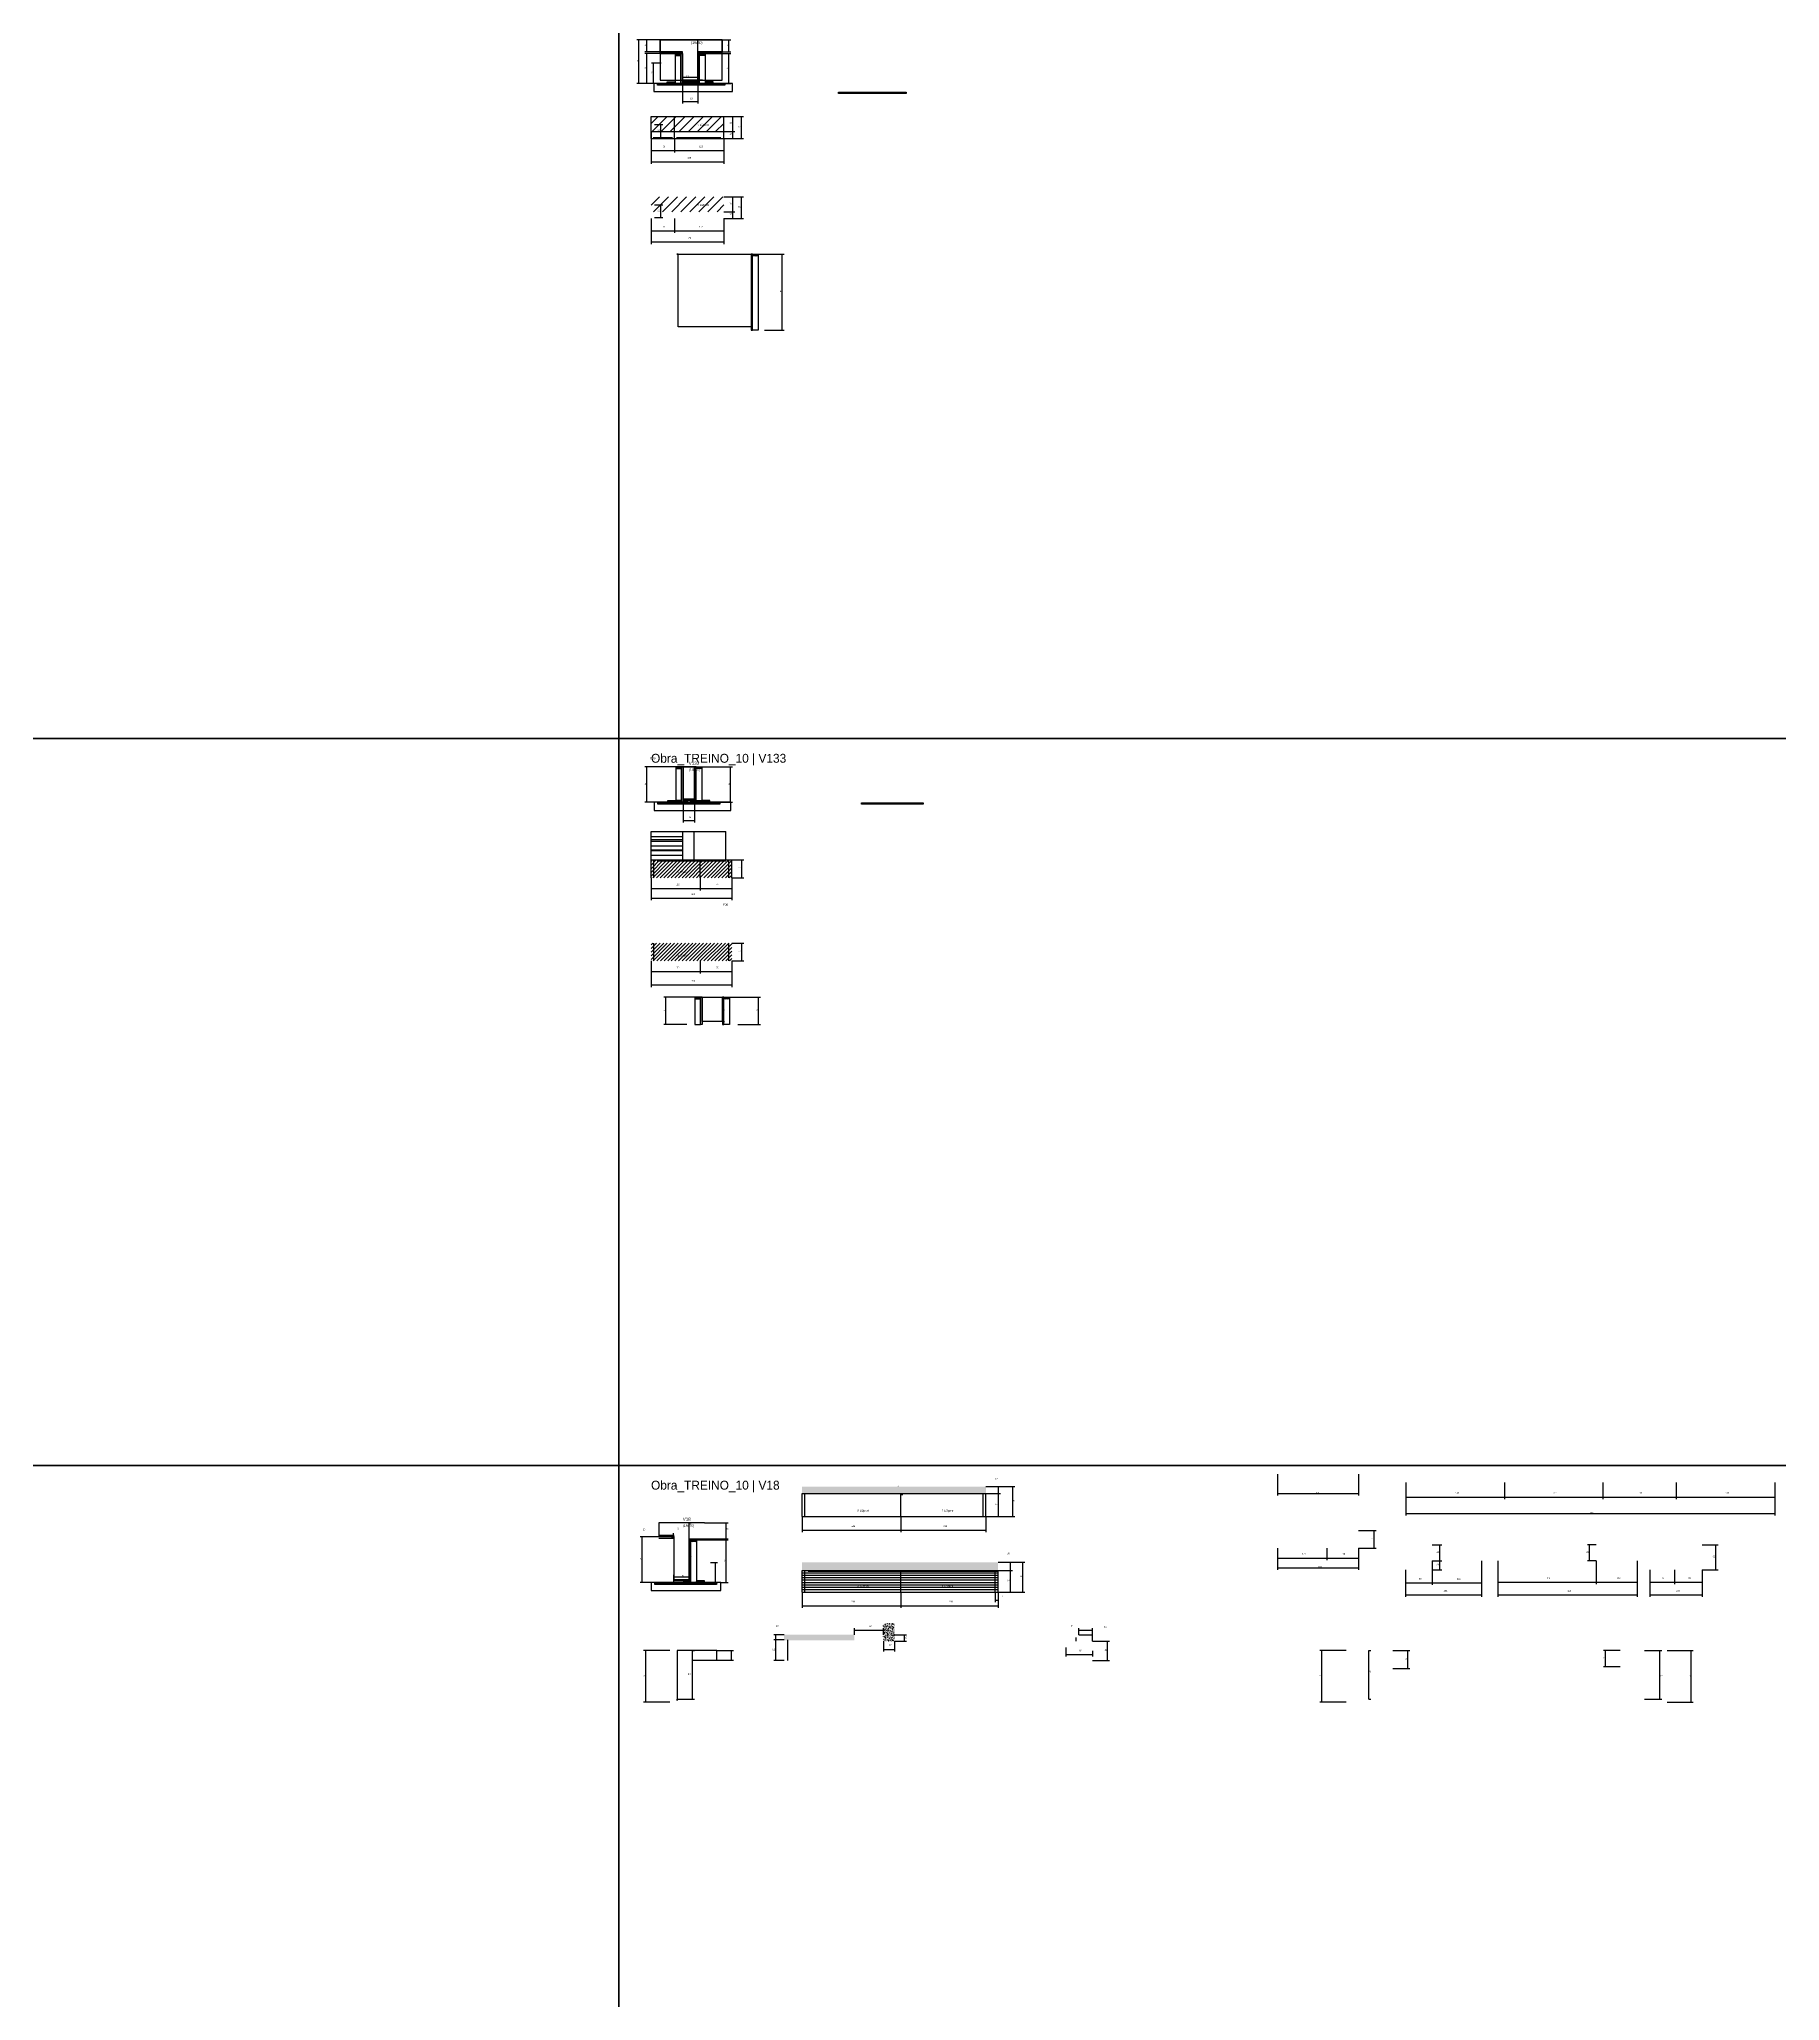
# Model space of a CAD drawing. Header units: metres. Extents: x -41 to 34800, y -36000 to 1848.
# Drawn here: x 13065 to 17375, y -17526 to -12668 of the extents above; entities that cross this region are included whole.
import ezdxf

# ---------------------------------------------------------------- set-up
doc = ezdxf.new("R2010")
doc.units = ezdxf.units.M
for name, color, linetype in [('CELL_BORDER', 8, 'Continuous'), ('CONCRETO', 251, 'Continuous'), ('COTA', 4, 'Continuous'), ('Cota Seção (2x)', 4, 'Continuous'), ('Hachura', 253, 'Continuous'), ('LABEL_ID', 3, 'Continuous'), ('Madeira', 126, 'Continuous'), ('NOMENCLATURA', 7, 'Continuous'), ('Painéis', 200, 'Continuous'), ('REAPROVEITAMENTO', 251, 'Continuous'), ('SARR_2.2x7', 40, 'Continuous'), ('SCO-___-LAJ', 4, 'Continuous'), ('Texto Seção', 7, 'Continuous')]:
    doc.layers.add(name, color=color, linetype=linetype)

msp = doc.modelspace()

# ---------------------------------------------------------------- hatches: boundary and pattern name
at = {"layer": 'COTA'}
h = msp.add_hatch(dxfattribs=at)
h.set_pattern_fill('AR-CONC', scale=0.03)
h.paths.add_polyline_path([(14954.1, -16253), (14954.1, -16270), (14954.1, -16270), (15409.1, -16270), (15409.1, -16270), (15409.1, -16253), (15409.1, -16253), (14954.1, -16253)])
h = msp.add_hatch(dxfattribs=at)
h.set_pattern_fill('AR-CONC', scale=0.03)
h.paths.add_polyline_path([(14954.1, -16439.7), (14954.1, -16461.7), (14954.1, -16461.7), (15439.1, -16461.7), (15439.1, -16461.7), (15439.1, -16439.7), (15439.1, -16439.7), (14954.1, -16439.7)])
h = msp.add_hatch(dxfattribs=at)
h.set_pattern_fill('AR-CONC', scale=0.03)
h.paths.add_polyline_path([(15182.5, -16591.2), (15155.5, -16591.2), (15155.5, -16591.2), (15155.5, -16619.2), (15155.5, -16619.2), (15155.5, -16635.2), (15155.5, -16635.2), (15182.5, -16635.2), (15182.5, -16635.2), (15182.5, -16619.2), (15182.5, -16619.2), (15182.5, -16591.2)])
h = msp.add_hatch(dxfattribs=at)
h.set_pattern_fill('AR-CONC', scale=0.03)
h.paths.add_polyline_path([(15083.5, -16619.2), (14909.5, -16619.2), (14909.5, -16633.2), (15083.5, -16633.2)])
at = {"layer": 'Hachura'}
h = msp.add_hatch(color=8, dxfattribs=at)
h.dxf.hatch_style = 1
h.paths.add_polyline_path([(14658, -12704), (14658, -12700), (14658, -12700), (14602.4, -12700), (14602.4, -12700), (14602.4, -12704), (14602.4, -12704), (14658, -12704)])
h = msp.add_hatch(dxfattribs=at)
h.set_pattern_fill('ANSI31', scale=0.5)
h.paths.add_polyline_path([(14654, -12708.4), (14654, -12704), (14654, -12704), (14640, -12704), (14640, -12704), (14640, -12708.4), (14640, -12708.4), (14654, -12708.4)])
h = msp.add_hatch(color=8, dxfattribs=at)
h.dxf.hatch_style = 1
h.paths.add_polyline_path([(14654, -12704), (14658, -12704), (14658, -12704), (14658, -12778), (14658, -12778), (14654, -12778), (14654, -12778), (14654, -12704)])
h = msp.add_hatch(color=8, dxfattribs=at)
h.dxf.hatch_style = 1
h.paths.add_polyline_path([(14756, -12704), (14756, -12700), (14756, -12700), (14696, -12700), (14696, -12700), (14696, -12704), (14696, -12704), (14756, -12704)])
h = msp.add_hatch(color=8, dxfattribs=at)
h.dxf.hatch_style = 1
h.paths.add_polyline_path([(14700, -12704), (14696, -12704), (14696, -12704), (14696, -12778), (14696, -12778), (14700, -12778), (14700, -12778), (14700, -12704)])
h = msp.add_hatch(dxfattribs=at)
h.set_pattern_fill('ANSI31', scale=0.5)
h.paths.add_polyline_path([(14700, -12708.4), (14700, -12704), (14700, -12704), (14714, -12704), (14714, -12704), (14714, -12708.4), (14714, -12708.4), (14700, -12708.4)])
h = msp.add_hatch(dxfattribs=at)
h.set_pattern_fill('ANSI31', scale=0.5)
h.paths.add_polyline_path([(14620, -12778), (14620, -12773.6), (14620, -12773.6), (14640, -12773.6), (14640, -12773.6), (14640, -12778), (14640, -12778), (14620, -12778)])
h = msp.add_hatch(color=8, dxfattribs=at)
h.dxf.hatch_style = 1
h.paths.add_polyline_path([(14696, -12773.6), (14696, -12770), (14696, -12770), (14658, -12770), (14658, -12770), (14658, -12773.6), (14658, -12773.6), (14696, -12773.6)])
h = msp.add_hatch(dxfattribs=at)
h.set_pattern_fill('ANSI31', scale=0.5)
h.paths.add_polyline_path([(14658, -12778), (14658, -12773.6), (14658, -12773.6), (14672, -12773.6), (14672, -12773.6), (14672, -12778), (14672, -12778), (14658, -12778)])
h = msp.add_hatch(dxfattribs=at)
h.set_pattern_fill('ANSI31', scale=0.5)
h.paths.add_polyline_path([(14696, -12778), (14696, -12773.6), (14696, -12773.6), (14682, -12773.6), (14682, -12773.6), (14682, -12778), (14682, -12778), (14696, -12778)])
h = msp.add_hatch(dxfattribs=at)
h.set_pattern_fill('ANSI31', scale=0.5)
h.paths.add_polyline_path([(14734, -12778), (14734, -12773.6), (14734, -12773.6), (14714, -12773.6), (14714, -12773.6), (14714, -12778), (14714, -12778), (14734, -12778)])
h = msp.add_hatch(color=8, dxfattribs=at)
h.dxf.hatch_style = 1
h.paths.add_polyline_path([(14831.5, -13200.5), (14827.5, -13200.5), (14827.5, -13200.5), (14827.5, -13388.5), (14827.5, -13388.5), (14831.5, -13388.5), (14831.5, -13388.5), (14831.5, -13200.5)])
h = msp.add_hatch(dxfattribs=at)
h.set_pattern_fill('ANSI31', scale=0.5)
h.paths.add_polyline_path([(14831.5, -13204.9), (14831.5, -13200.5), (14831.5, -13200.5), (14845.5, -13200.5), (14845.5, -13200.5), (14845.5, -13204.9), (14845.5, -13204.9), (14831.5, -13204.9)])
h = msp.add_hatch(dxfattribs=at)
h.set_pattern_fill('ANSI31', scale=0.5)
h.paths.add_polyline_path([(14655.4, -14474.4), (14655.4, -14470), (14655.4, -14470), (14641.4, -14470), (14641.4, -14470), (14641.4, -14474.4), (14641.4, -14474.4), (14655.4, -14474.4)])
h = msp.add_hatch(color=8, dxfattribs=at)
h.dxf.hatch_style = 1
h.paths.add_polyline_path([(14655.4, -14470), (14659.4, -14470), (14659.4, -14470), (14659.4, -14558), (14659.4, -14558), (14655.4, -14558), (14655.4, -14558), (14655.4, -14470)])
h = msp.add_hatch(color=8, dxfattribs=at)
h.dxf.hatch_style = 1
h.paths.add_polyline_path([(14691.4, -14470), (14687.4, -14470), (14687.4, -14470), (14687.4, -14558), (14687.4, -14558), (14691.4, -14558), (14691.4, -14558), (14691.4, -14470)])
h = msp.add_hatch(dxfattribs=at)
h.set_pattern_fill('ANSI31', scale=0.5)
h.paths.add_polyline_path([(14691.4, -14474.4), (14691.4, -14470), (14691.4, -14470), (14705.4, -14470), (14705.4, -14470), (14705.4, -14474.4), (14705.4, -14474.4), (14691.4, -14474.4)])
h = msp.add_hatch(dxfattribs=at)
h.set_pattern_fill('ANSI31', scale=0.5)
h.paths.add_polyline_path([(14621.4, -14558), (14621.4, -14553.6), (14621.4, -14553.6), (14641.4, -14553.6), (14641.4, -14553.6), (14641.4, -14558), (14641.4, -14558), (14621.4, -14558)])
h = msp.add_hatch(dxfattribs=at)
h.set_pattern_fill('ANSI31', scale=0.5)
h.paths.add_polyline_path([(14655.4, -14558), (14655.4, -14553.6), (14655.4, -14553.6), (14641.4, -14553.6), (14641.4, -14553.6), (14641.4, -14558), (14641.4, -14558), (14655.4, -14558)])
h = msp.add_hatch(color=8, dxfattribs=at)
h.dxf.hatch_style = 1
h.paths.add_polyline_path([(14659.4, -14553.6), (14659.4, -14550), (14659.4, -14550), (14687.4, -14550), (14687.4, -14550), (14687.4, -14553.6), (14687.4, -14553.6), (14659.4, -14553.6)])
h = msp.add_hatch(dxfattribs=at)
h.set_pattern_fill('ANSI31', scale=0.5)
h.paths.add_polyline_path([(14659.4, -14558), (14659.4, -14553.6), (14659.4, -14553.6), (14669.4, -14553.6), (14669.4, -14553.6), (14669.4, -14558), (14669.4, -14558), (14659.4, -14558)])
h = msp.add_hatch(dxfattribs=at)
h.set_pattern_fill('ANSI31', scale=0.5)
h.paths.add_polyline_path([(14687.4, -14558), (14687.4, -14553.6), (14687.4, -14553.6), (14677.4, -14553.6), (14677.4, -14553.6), (14677.4, -14558), (14677.4, -14558), (14687.4, -14558)])
h = msp.add_hatch(dxfattribs=at)
h.set_pattern_fill('ANSI31', scale=0.5)
h.paths.add_polyline_path([(14691.4, -14558), (14691.4, -14553.6), (14691.4, -14553.6), (14705.4, -14553.6), (14705.4, -14553.6), (14705.4, -14558), (14705.4, -14558), (14691.4, -14558)])
h = msp.add_hatch(dxfattribs=at)
h.set_pattern_fill('ANSI31', scale=0.5)
h.paths.add_polyline_path([(14725.4, -14558), (14725.4, -14553.6), (14725.4, -14553.6), (14705.4, -14553.6), (14705.4, -14553.6), (14705.4, -14558), (14705.4, -14558), (14725.4, -14558)])
h = msp.add_hatch(dxfattribs=at)
h.set_pattern_fill('ANSI31', scale=2)
h.paths.add_polyline_path([(14580, -14700.7), (14580, -14744.7), (14702, -14744.7), (14702, -14700.7)])
h = msp.add_hatch(dxfattribs=at)
h.set_pattern_fill('ANSI31', scale=2)
h.paths.add_polyline_path([(14702, -14700.7), (14702, -14744.7), (14780, -14744.7), (14780, -14700.7)])
h = msp.add_hatch(dxfattribs=at)
h.set_pattern_fill('ANSI31', scale=2)
h.paths.add_polyline_path([(14580, -14906.8), (14580, -14950.8), (14702, -14950.8), (14702, -14906.8)])
h = msp.add_hatch(dxfattribs=at)
h.set_pattern_fill('ANSI31', scale=2)
h.paths.add_polyline_path([(14780, -14950.8), (14780, -14906.8), (14702, -14906.8), (14702, -14950.8)])
h = msp.add_hatch(dxfattribs=at)
h.set_pattern_fill('ANSI31', scale=0.5)
h.paths.add_polyline_path([(14702.6, -15044.8), (14702.6, -15040.4), (14702.6, -15040.4), (14688.6, -15040.4), (14688.6, -15040.4), (14688.6, -15044.8), (14688.6, -15044.8), (14702.6, -15044.8)])
h = msp.add_hatch(color=8, dxfattribs=at)
h.dxf.hatch_style = 1
h.paths.add_polyline_path([(14702.6, -15040.4), (14706.6, -15040.4), (14706.6, -15040.4), (14706.6, -15108.4), (14706.6, -15108.4), (14702.6, -15108.4), (14702.6, -15108.4), (14702.6, -15040.4)])
h = msp.add_hatch(color=8, dxfattribs=at)
h.dxf.hatch_style = 1
h.paths.add_polyline_path([(14760.6, -15040.4), (14756.6, -15040.4), (14756.6, -15040.4), (14756.6, -15108.4), (14756.6, -15108.4), (14760.6, -15108.4), (14760.6, -15108.4), (14760.6, -15040.4)])
h = msp.add_hatch(dxfattribs=at)
h.set_pattern_fill('ANSI31', scale=0.5)
h.paths.add_polyline_path([(14760.6, -15044.8), (14760.6, -15040.4), (14760.6, -15040.4), (14774.6, -15040.4), (14774.6, -15040.4), (14774.6, -15044.8), (14774.6, -15044.8), (14760.6, -15044.8)])
h = msp.add_hatch(color=8, dxfattribs=at)
h.dxf.hatch_style = 1
h.paths.add_polyline_path([(14674.3, -16384.4), (14674.3, -16382.2), (14674.3, -16382.2), (14712.3, -16382.2), (14712.3, -16382.2), (14712.3, -16384.4), (14712.3, -16384.4), (14674.3, -16384.4)])
h = msp.add_hatch(color=8, dxfattribs=at)
h.dxf.hatch_style = 1
h.paths.add_polyline_path([(14678.3, -16384.4), (14674.3, -16384.4), (14674.3, -16384.4), (14674.3, -16490.2), (14674.3, -16490.2), (14678.3, -16490.2), (14678.3, -16490.2), (14678.3, -16384.4)])
h = msp.add_hatch(dxfattribs=at)
h.set_pattern_fill('ANSI31', scale=0.5)
h.paths.add_polyline_path([(14678.3, -16388.8), (14678.3, -16384.4), (14678.3, -16384.4), (14692.3, -16384.4), (14692.3, -16384.4), (14692.3, -16388.8), (14692.3, -16388.8), (14678.3, -16388.8)])
h = msp.add_hatch(color=8, dxfattribs=at)
h.dxf.hatch_style = 1
h.paths.add_polyline_path([(14636.3, -16485.8), (14636.3, -16482.2), (14636.3, -16482.2), (14674.3, -16482.2), (14674.3, -16482.2), (14674.3, -16485.8), (14674.3, -16485.8), (14636.3, -16485.8)])
h = msp.add_hatch(dxfattribs=at)
h.set_pattern_fill('ANSI31', scale=0.5)
h.paths.add_polyline_path([(14674.3, -16490.2), (14674.3, -16485.8), (14674.3, -16485.8), (14660.3, -16485.8), (14660.3, -16485.8), (14660.3, -16490.2), (14660.3, -16490.2), (14674.3, -16490.2)])
h = msp.add_hatch(dxfattribs=at)
h.set_pattern_fill('ANSI31', scale=0.5)
h.paths.add_polyline_path([(14712.3, -16490.2), (14712.3, -16485.8), (14712.3, -16485.8), (14692.3, -16485.8), (14692.3, -16485.8), (14692.3, -16490.2), (14692.3, -16490.2), (14712.3, -16490.2)])
at = {"layer": 'REAPROVEITAMENTO'}
h = msp.add_hatch(dxfattribs=at)
h.set_pattern_fill('ANSI31', scale=5)
h.paths.add_polyline_path([(14580, -12896.9), (14760, -12896.9), (14760, -12896.9), (14760, -12859.9), (14760, -12859.9), (14580, -12859.9), (14580, -12859.9), (14580, -12896.9)])
h = msp.add_hatch(dxfattribs=at)
h.set_pattern_fill('ANSI31', scale=5)
h.paths.add_polyline_path([(14580, -13095.4), (14760, -13095.4), (14760, -13095.4), (14760, -13058.4), (14760, -13058.4), (14580, -13058.4), (14580, -13058.4), (14580, -13095.4)])

# ---------------------------------------------------------------- linework, layer by layer
at = {"layer": 'CELL_BORDER'}
for points in [[(11600, -14400), (14500, -14400), (14500, -12600), (11600, -12600)], [(14500, -14400), (17400, -14400), (17400, -12600), (14500, -12600)], [(11600, -16200), (14500, -16200), (14500, -14400), (11600, -14400)], [(14500, -16200), (17400, -16200), (17400, -14400), (14500, -14400)], [(11600, -18000), (14500, -18000), (14500, -16200), (11600, -16200)], [(14500, -18000), (17400, -18000), (17400, -16200), (14500, -16200)]]:
    msp.add_lwpolyline(points, close=True, dxfattribs=at)
at = {"layer": 'CONCRETO'}
for points in [[(14602.4, -12700), (14602.4, -12670), (14756, -12670), (14756, -12700), (14696, -12700), (14696, -12770), (14658, -12770), (14658, -12700)], [(14602.4, -12770), (14756, -12770), (14756, -12670), (14602.4, -12670)], [(14643.5, -13200.5), (14643.5, -13200.5), (14827.5, -13200.5), (14827.5, -13224.5), (14827.5, -13224.5), (14827.5, -13380.5), (14647.5, -13380.5), (14647.5, -13200.5)], [(14659.4, -14470), (14659.4, -14470), (14659.4, -14470), (14659.4, -14470), (14687.4, -14470), (14687.4, -14470), (14687.4, -14470), (14687.4, -14550), (14659.4, -14550), (14659.4, -14470)], [(14659.4, -14550), (14687.4, -14550), (14687.4, -14470), (14659.4, -14470)], [(14706.6, -15040.4), (14706.6, -15040.4), (14706.6, -15040.4), (14706.6, -15040.4), (14756.6, -15040.4), (14756.6, -15040.4), (14756.6, -15040.4), (14756.6, -15100.4), (14706.6, -15100.4), (14706.6, -15040.4)], [(14682.7, -16682.7), (14742.7, -16682.7), (14742.7, -16658.7), (14682.7, -16658.7), (14682.7, -16658.7), (14644.7, -16658.7), (14644.7, -16782.3), (14644.7, -16782.3), (14644.7, -16778.7), (14682.7, -16778.7)]]:
    msp.add_lwpolyline(points, close=True, dxfattribs=at)
for points in [[(14712.3, -16342.2), (14674.3, -16342.2), (14674.3, -16342.2), (14674.3, -16342.2), (14674.3, -16342.2), (14636.3, -16342.2), (14599.6, -16342.2)], [(14636.3, -16376), (14636.3, -16485.8), (14636.3, -16485.8), (14636.3, -16482.2), (14674.3, -16482.2), (14674.3, -16389.4), (14674.3, -16389.4), (14674.3, -16382.2)]]:
    msp.add_lwpolyline(points, dxfattribs=at)
at = {"layer": 'COTA'}
for p, q in [((14602.4, -12670), (14545.1, -12670)), ((14550.1, -12778), (14550.1, -12670)), ((14602.4, -12670), (14564.4, -12670)), ((14569.4, -12700), (14569.4, -12670)), ((14756, -12670), (14777.9, -12670)), ((14772.9, -12700), (14772.9, -12670)), ((14602.4, -12700), (14564.4, -12700)), ((14602.4, -12704), (14564.4, -12704)), ((14569.4, -12778), (14569.4, -12704)), ((14756, -12700), (14777.9, -12700)), ((14756, -12704), (14777.9, -12704)), ((14772.9, -12778), (14772.9, -12704)), ((14604.7, -12728), (14581.2, -12728)), ((14586.2, -12778), (14586.2, -12728)), ((14624.4, -12778), (14545.1, -12778)), ((14624.4, -12778), (14564.4, -12778)), ((14604.7, -12778), (14581.2, -12778)), ((14658, -12778), (14658, -12827.7)), ((14658, -12822.7), (14696, -12822.7)), ((14696, -12778), (14696, -12827.7)), ((14729.6, -12778), (14777.9, -12778)), ((14760, -12859.9), (14809, -12859.9)), ((14760, -12859.9), (14787.4, -12859.9)), ((14782.4, -12896.9), (14782.4, -12859.9)), ((14804, -12913.9), (14804, -12859.9)), ((14580, -12896.9), (14580, -12977)), ((14580, -12913.9), (14580, -12949.1)), ((14638, -12913.9), (14638, -12949.1)), ((14638, -12913.9), (14638, -12949.1)), ((14760, -12896.9), (14787.4, -12896.9)), ((14760, -12913.9), (14760, -12949.1)), ((14760, -12913.9), (14760, -12977)), ((14760, -12913.9), (14809, -12913.9)), ((14580, -12944.1), (14638, -12944.1)), ((14638, -12944.1), (14760, -12944.1)), ((14580, -12972), (14760, -12972)), ((14760, -13058.4), (14809, -13058.4)), ((14760, -13058.4), (14787.4, -13058.4)), ((14782.4, -13095.4), (14782.4, -13058.4)), ((14804, -13112.4), (14804, -13058.4)), ((14580, -13112.4), (14580, -13147.7)), ((14580, -13112.4), (14580, -13175.5)), ((14638, -13112.4), (14638, -13147.7)), ((14638, -13112.4), (14638, -13147.7)), ((14760, -13095.4), (14787.4, -13095.4)), ((14760, -13112.4), (14760, -13147.7)), ((14760, -13112.4), (14760, -13175.5)), ((14760, -13112.4), (14809, -13112.4)), ((14580, -13142.7), (14638, -13142.7)), ((14638, -13142.7), (14760, -13142.7)), ((14580, -13170.5), (14760, -13170.5)), ((14845.5, -13200.5), (14909.4, -13200.5)), ((14904.4, -13388.5), (14904.4, -13200.5)), ((14861.1, -13388.5), (14909.4, -13388.5)), ((14659.4, -14470), (14564.8, -14470)), ((14569.8, -14558), (14569.8, -14470)), ((14705.4, -14470), (14781.9, -14470)), ((14776.9, -14558), (14776.9, -14470)), ((14621.4, -14558), (14564.8, -14558)), ((14659.4, -14553.6), (14659.4, -14607.7)), ((14687.4, -14553.6), (14687.4, -14607.7)), ((14725.4, -14558), (14781.9, -14558)), ((14659.4, -14602.7), (14687.4, -14602.7)), ((14780, -14700.7), (14809.5, -14700.7)), ((14804.5, -14744.7), (14804.5, -14700.7)), ((14580, -14744.7), (14580, -14800.4)), ((14580, -14744.7), (14580, -14776.2)), ((14702, -14744.7), (14702, -14776.2)), ((14702, -14744.7), (14702, -14776.2)), ((14780, -14744.7), (14780, -14800.4)), ((14780, -14744.7), (14809.5, -14744.7)), ((14780, -14744.7), (14780, -14776.2)), ((14580, -14771.2), (14702, -14771.2)), ((14580, -14795.4), (14780, -14795.4)), ((14702, -14771.2), (14780, -14771.2)), ((14780, -14906.8), (14809.5, -14906.8)), ((14804.5, -14950.8), (14804.5, -14906.8)), ((14580, -14950.8), (14580, -15015.4)), ((14580, -14950.8), (14580, -14982.3)), ((14702, -14950.8), (14702, -14982.3)), ((14702, -14950.8), (14702, -14982.3)), ((14780, -14950.8), (14780, -15015.4)), ((14780, -14950.8), (14809.5, -14950.8)), ((14780, -14950.8), (14780, -14982.3)), ((14580, -14977.3), (14702, -14977.3)), ((14702, -14977.3), (14780, -14977.3)), ((14580, -15010.4), (14780, -15010.4)), ((14706.6, -15040.4), (14611.9, -15040.4)), ((14616.9, -15108.4), (14616.9, -15040.4)), ((14774.6, -15040.4), (14851.1, -15040.4)), ((14846.1, -15108.4), (14846.1, -15040.4)), ((14668.6, -15108.4), (14611.9, -15108.4)), ((14794.6, -15108.4), (14851.1, -15108.4)), ((15198.1, -16271.7), (15198.1, -16270)), ((15198.1, -16270), (15203.1, -16270)), ((15198.1, -16271.7), (15203.1, -16271.7)), ((15409.1, -16252.7), (15445.2, -16252.7)), ((15409.1, -16270), (15445.2, -16270)), ((15409.1, -16270), (15445.2, -16270)), ((15440.2, -16270), (15440.2, -16252.7)), ((15440.2, -16326.7), (15440.2, -16270)), ((16936.7, -16242.4), (16936.7, -16283.4)), ((17118, -16242.4), (17118, -16283.4)), ((16936.7, -16278.4), (17118, -16278.4)), ((14599.6, -16342.2), (14599.6, -16377.9)), ((14635.6, -16372.9), (14635.6, -16367.9)), ((14712.3, -16342.2), (14770.7, -16342.2)), ((14765.7, -16382.2), (14765.7, -16342.2)), ((14954.1, -16326.7), (14954.1, -16365.4)), ((14954.1, -16360.4), (15198.1, -16360.4)), ((15198.1, -16326.7), (15198.1, -16365.4)), ((15198.1, -16326.7), (15198.1, -16365.4)), ((15198.1, -16360.4), (15409.1, -16360.4)), ((15409.1, -16326.7), (15409.1, -16365.4)), ((15409.1, -16326.7), (15445.2, -16326.7)), ((14636.3, -16376.8), (14553.4, -16376.8)), ((14558.4, -16490.2), (14558.4, -16376.8)), ((14599.6, -16372.9), (14635.6, -16372.9)), ((14632.3, -16380.1), (14632.3, -16371.8)), ((14632.3, -16376.8), (14636.3, -16376.8)), ((14636.3, -16376.8), (14636.3, -16371.8)), ((14692.3, -16384.4), (14770.7, -16384.4)), ((14712.3, -16382.2), (14770.7, -16382.2)), ((14765.7, -16490.2), (14765.7, -16384.4)), ((16514.3, -16396.7), (16538, -16396.7)), ((16533, -16436.7), (16533, -16396.7)), ((16920.3, -16396.7), (16898.6, -16396.7)), ((16903.6, -16436.7), (16903.6, -16396.7)), ((17182.2, -16396.7), (17221.7, -16396.7)), ((17216.7, -16458.7), (17216.7, -16396.7)), ((14727.6, -16440.2), (14744.9, -16440.2)), ((14739.9, -16490.2), (14739.9, -16440.2)), ((15439.1, -16439.7), (15475.2, -16439.7)), ((15439.1, -16459.9), (15475.2, -16459.9)), ((15439.1, -16459.9), (15475.2, -16459.9)), ((15470.2, -16459.9), (15470.2, -16439.7)), ((15470.2, -16513.7), (15470.2, -16459.9)), ((16448.1, -16458.7), (16448.1, -16525.8)), ((16448.1, -16458.7), (16448.1, -16495.7)), ((16514.3, -16436.7), (16514.3, -16495.7)), ((16514.3, -16436.7), (16514.3, -16495.7)), ((16514.3, -16436.7), (16538, -16436.7)), ((16514.3, -16436.7), (16538, -16436.7)), ((16514.3, -16458.7), (16538, -16458.7)), ((16533, -16458.7), (16533, -16436.7)), ((16636.3, -16436.7), (16636.3, -16525.8)), ((16636.3, -16436.7), (16636.3, -16495.7)), ((16676.3, -16436.7), (16676.3, -16494.5)), ((16676.3, -16436.7), (16676.3, -16525.8)), ((16920.3, -16436.7), (16898.6, -16436.7)), ((16920.3, -16436.7), (16920.3, -16494.5)), ((16920.3, -16436.7), (16920.3, -16494.5)), ((17021.8, -16436.7), (17021.8, -16494.5)), ((17021.8, -16436.7), (17021.8, -16525.8)), ((17052.9, -16458.7), (17052.9, -16494.5)), ((17052.9, -16458.7), (17052.9, -16525.8)), ((17113.9, -16458.7), (17113.9, -16494.5)), ((17113.9, -16458.7), (17113.9, -16494.5)), ((17182.2, -16458.7), (17182.2, -16494.5)), ((17182.2, -16458.7), (17182.2, -16525.8)), ((17182.2, -16458.7), (17221.7, -16458.7)), ((14618.3, -16490.2), (14553.4, -16490.2)), ((14727.6, -16490.2), (14744.9, -16490.2)), ((14752.9, -16490.2), (14770.7, -16490.2)), ((14954.1, -16513.7), (14954.1, -16552.4)), ((15198.1, -16513.7), (15198.1, -16552.4)), ((15198.1, -16513.7), (15198.1, -16552.4)), ((15432.1, -16513.7), (15432.1, -16538.5)), ((15439.1, -16513.7), (15439.1, -16552.4)), ((15439.1, -16513.7), (15475.2, -16513.7)), ((15439.1, -16513.7), (15439.1, -16538.5)), ((16448.1, -16490.7), (16514.3, -16490.7)), ((16514.3, -16490.7), (16636.3, -16490.7)), ((16676.3, -16489.5), (16920.3, -16489.5)), ((16920.3, -16489.5), (17021.8, -16489.5)), ((17052.9, -16489.5), (17113.9, -16489.5)), ((17113.9, -16489.5), (17182.2, -16489.5)), ((14954.1, -16547.4), (15198.1, -16547.4)), ((15198.1, -16547.4), (15439.1, -16547.4)), ((15432.1, -16533.5), (15439.1, -16533.5)), ((16448.1, -16520.8), (16636.3, -16520.8)), ((16676.3, -16520.8), (17021.8, -16520.8)), ((17052.9, -16520.8), (17182.2, -16520.8)), ((14626.7, -16658.7), (14561.7, -16658.7)), ((14566.7, -16786.7), (14566.7, -16658.7)), ((14742.7, -16658.7), (14784.4, -16658.7)), ((14779.4, -16682.7), (14779.4, -16658.7)), ((14909.5, -16619.2), (14884.1, -16619.2)), ((14909.5, -16632.4), (14884.1, -16632.4)), ((14909.5, -16632.4), (14884.1, -16632.4)), ((14889.1, -16632.4), (14889.1, -16619.2)), ((14889.1, -16683.2), (14889.1, -16632.4)), ((15155.5, -16635.2), (15155.5, -16660.6)), ((15155.5, -16655.6), (15182.5, -16655.6)), ((15182.5, -16619.2), (15212.3, -16619.2)), ((15182.5, -16635.2), (15182.5, -16660.6)), ((15182.5, -16635.2), (15212.3, -16635.2)), ((15207.3, -16635.2), (15207.3, -16619.2)), ((16300.9, -16658.7), (16235.9, -16658.7)), ((16240.9, -16786.7), (16240.9, -16658.7)), ((16416.9, -16658.7), (16458.6, -16658.7)), ((16453.6, -16702.7), (16453.6, -16658.7)), ((16979.6, -16658.7), (16937.9, -16658.7)), ((16942.9, -16698.7), (16942.9, -16658.7)), ((17095.6, -16658.7), (17160.6, -16658.7)), ((17155.6, -16786.7), (17155.6, -16658.7)), ((14742.7, -16682.7), (14784.4, -16682.7)), ((14909.5, -16683.2), (14884.1, -16683.2)), ((16416.9, -16702.7), (16458.6, -16702.7)), ((16979.6, -16698.7), (16937.9, -16698.7)), ((14626.7, -16786.7), (14561.7, -16786.7)), ((16300.9, -16786.7), (16235.9, -16786.7)), ((17095.6, -16786.7), (17160.6, -16786.7))]:
    msp.add_line(p, q, dxfattribs=at)
at = {"layer": 'Cota Seção (2x)'}
for p, q in [((14707, -12670), (14690.5, -12670)), ((14695.5, -12770), (14695.5, -12670)), ((14658, -12778), (14658, -12757)), ((14658, -12762), (14696, -12762)), ((14707, -12770), (14690.5, -12770)), ((14696, -12778), (14696, -12757)), ((14588.5, -12879.7), (14608.9, -12879.7)), ((14588.5, -12911.7), (14608.9, -12911.7)), ((14603.9, -12911.7), (14603.9, -12879.7)), ((14760, -12896.9), (14787.4, -12896.9)), ((14760, -12913.9), (14787.4, -12913.9)), ((14782.4, -12913.9), (14782.4, -12896.9)), ((14588.5, -13078.2), (14608.9, -13078.2)), ((14588.5, -13110.2), (14608.9, -13110.2)), ((14603.9, -13110.2), (14603.9, -13078.2)), ((14760, -13095.4), (14787.4, -13095.4)), ((14760, -13112.4), (14787.4, -13112.4)), ((14782.4, -13112.4), (14782.4, -13095.4)), ((14687.4, -14550), (14687.4, -14470)), ((14687.4, -14470), (14692.4, -14470)), ((14687.4, -14550), (14692.4, -14550)), ((14756.6, -15100.4), (14756.6, -15040.4)), ((14756.6, -15040.4), (14761.6, -15040.4)), ((14756.6, -15100.4), (14761.6, -15100.4)), ((16131.3, -16221.9), (16131.3, -16274.8)), ((16331.3, -16221.9), (16331.3, -16274.8)), ((15409.1, -16252.7), (15480.8, -16252.7)), ((15475.8, -16326.7), (15475.8, -16252.7)), ((16131.3, -16269.8), (16331.3, -16269.8)), ((16448.7, -16242.4), (16448.7, -16283.4)), ((16448.7, -16242.4), (16448.7, -16324.3)), ((16692.7, -16242.4), (16692.7, -16283.4)), ((16692.7, -16242.4), (16692.7, -16283.4)), ((16936.7, -16242.4), (16936.7, -16283.4)), ((17118, -16242.4), (17118, -16283.4)), ((17362, -16242.4), (17362, -16283.4)), ((17362, -16242.4), (17362, -16324.3)), ((16448.7, -16278.4), (16692.7, -16278.4)), ((16448.7, -16319.3), (17362, -16319.3)), ((16692.7, -16278.4), (16936.7, -16278.4)), ((17118, -16278.4), (17362, -16278.4)), ((14674.3, -16482.2), (14674.3, -16342.2)), ((14674.3, -16342.2), (14679.3, -16342.2)), ((15409.1, -16326.7), (15480.8, -16326.7)), ((16331.3, -16361.4), (16375.3, -16361.4)), ((16370.3, -16405.4), (16370.3, -16361.4)), ((16131.3, -16405.4), (16131.3, -16458.3)), ((16131.3, -16405.4), (16131.3, -16434.4)), ((16253.3, -16405.4), (16253.3, -16434.4)), ((16253.3, -16405.4), (16253.3, -16434.4)), ((16331.3, -16405.4), (16331.3, -16458.3)), ((16331.3, -16405.4), (16375.3, -16405.4)), ((16331.3, -16405.4), (16331.3, -16434.4)), ((15439.1, -16439.7), (15505.3, -16439.7)), ((15500.3, -16513.7), (15500.3, -16439.7)), ((16131.3, -16429.4), (16253.3, -16429.4)), ((16131.3, -16453.3), (16331.3, -16453.3)), ((16253.3, -16429.4), (16331.3, -16429.4)), ((14636.3, -16490.2), (14636.3, -16470.8)), ((14636.3, -16475.8), (14674.3, -16475.8)), ((14674.3, -16490.2), (14674.3, -16470.8)), ((14674.3, -16482.2), (14679.3, -16482.2)), ((15439.1, -16513.7), (15505.3, -16513.7)), ((15083.5, -16619.2), (15083.5, -16602.9)), ((15083.5, -16607.9), (15155.5, -16607.9)), ((15155.5, -16619.2), (15155.5, -16602.9)), ((15639.5, -16619.2), (15639.5, -16602.9)), ((15639.5, -16607.9), (15673, -16607.9)), ((15673, -16635.4), (15673, -16602.9)), ((14682.7, -16778.7), (14682.7, -16658.7)), ((14682.7, -16658.7), (14687.7, -16658.7)), ((15607, -16651.2), (15607, -16673.6)), ((15639.5, -16619.2), (15639.5, -16614.2)), ((15639.5, -16619.2), (15673, -16619.2)), ((15673, -16635.4), (15673, -16614.2)), ((15673, -16635.4), (15715.1, -16635.4)), ((15673, -16659.3), (15673, -16673.6)), ((15710.1, -16683.2), (15710.1, -16635.4)), ((16356.9, -16778.7), (16356.9, -16658.7)), ((16356.9, -16658.7), (16361.9, -16658.7)), ((17039.6, -16658.7), (17082.6, -16658.7)), ((17077.6, -16778.7), (17077.6, -16658.7)), ((15607, -16668.6), (15673, -16668.6)), ((15673, -16683.2), (15715.1, -16683.2)), ((14682.7, -16778.7), (14687.7, -16778.7)), ((16356.9, -16778.7), (16361.9, -16778.7)), ((17039.6, -16778.7), (17082.6, -16778.7))]:
    msp.add_line(p, q, dxfattribs=at)
at = {"layer": 'Madeira'}
for points in [[(14654, -12708.4), (14654, -12704), (14640, -12704), (14640, -12708.4)], [(14654, -12704), (14640, -12704), (14640, -12778), (14654, -12778)], [(14700, -12708.4), (14700, -12704), (14714, -12704), (14714, -12708.4)], [(14700, -12704), (14714, -12704), (14714, -12778), (14700, -12778)], [(14620, -12778), (14620, -12773.6), (14640, -12773.6), (14640, -12778)], [(14658, -12778), (14658, -12773.6), (14672, -12773.6), (14672, -12778)], [(14696, -12778), (14696, -12773.6), (14682, -12773.6), (14682, -12778)], [(14734, -12778), (14734, -12773.6), (14714, -12773.6), (14714, -12778)], [(14586.6, -12798), (14781.8, -12798), (14781.8, -12778), (14586.6, -12778)], [(14831.5, -13204.9), (14831.5, -13200.5), (14845.5, -13200.5), (14845.5, -13204.9)], [(14831.5, -13200.5), (14845.5, -13200.5), (14845.5, -13388.5), (14831.5, -13388.5)], [(14655.4, -14474.4), (14655.4, -14470), (14641.4, -14470), (14641.4, -14474.4)], [(14655.4, -14470), (14641.4, -14470), (14641.4, -14558), (14655.4, -14558)], [(14691.4, -14474.4), (14691.4, -14470), (14705.4, -14470), (14705.4, -14474.4)], [(14691.4, -14470), (14705.4, -14470), (14705.4, -14558), (14691.4, -14558)], [(14588, -14578), (14777.5, -14578), (14777.5, -14558), (14588, -14558)], [(14621.4, -14558), (14621.4, -14553.6), (14641.4, -14553.6), (14641.4, -14558)], [(14655.4, -14558), (14655.4, -14553.6), (14641.4, -14553.6), (14641.4, -14558)], [(14659.4, -14558), (14659.4, -14553.6), (14669.4, -14553.6), (14669.4, -14558)], [(14687.4, -14558), (14687.4, -14553.6), (14677.4, -14553.6), (14677.4, -14558)], [(14691.4, -14558), (14691.4, -14553.6), (14705.4, -14553.6), (14705.4, -14558)], [(14725.4, -14558), (14725.4, -14553.6), (14705.4, -14553.6), (14705.4, -14558)], [(14702.6, -15044.8), (14702.6, -15040.4), (14688.6, -15040.4), (14688.6, -15044.8)], [(14702.6, -15040.4), (14688.6, -15040.4), (14688.6, -15108.4), (14702.6, -15108.4)], [(14760.6, -15044.8), (14760.6, -15040.4), (14774.6, -15040.4), (14774.6, -15044.8)], [(14760.6, -15040.4), (14774.6, -15040.4), (14774.6, -15108.4), (14760.6, -15108.4)], [(14678.3, -16388.8), (14678.3, -16384.4), (14692.3, -16384.4), (14692.3, -16388.8)], [(14678.3, -16384.4), (14692.3, -16384.4), (14692.3, -16490.2), (14678.3, -16490.2)], [(14580, -16510.2), (14752.9, -16510.2), (14752.9, -16490.2), (14580, -16490.2)], [(14674.3, -16490.2), (14674.3, -16485.8), (14660.3, -16485.8), (14660.3, -16490.2)], [(14712.3, -16490.2), (14712.3, -16485.8), (14692.3, -16485.8), (14692.3, -16490.2)]]:
    msp.add_lwpolyline(points, close=True, dxfattribs=at)
at = {"layer": 'Painéis'}
for p, q in [((14602.4, -12700), (14658, -12700)), ((14602.4, -12704), (14602.4, -12700)), ((14658, -12704), (14658, -12700)), ((14658, -12778), (14658, -12704)), ((14696, -12700), (14756, -12700)), ((14696, -12704), (14696, -12700)), ((14696, -12778), (14696, -12704)), ((14756, -12704), (14756, -12700)), ((14658, -12770), (14696, -12770)), ((14658, -12773.6), (14658, -12770)), ((14696, -12773.6), (14696, -12770)), ((14580, -12859.9), (14760, -12859.9)), ((14580, -12896.9), (14580, -12859.9)), ((14638, -12896.9), (14638, -12859.9)), ((14760, -12896.9), (14760, -12859.9)), ((14580, -12896.9), (14760, -12896.9)), ((14580, -12913.9), (14580, -12896.9)), ((14580, -12913.9), (14760, -12913.9)), ((14638, -12913.9), (14638, -12896.9)), ((14760, -12913.9), (14760, -12896.9)), ((14659.4, -14558), (14659.4, -14470)), ((14687.4, -14558), (14687.4, -14470)), ((14659.4, -14550), (14687.4, -14550)), ((14659.4, -14553.6), (14659.4, -14550)), ((14687.4, -14553.6), (14687.4, -14550)), ((14580, -14630.7), (14659, -14630.7)), ((14580, -14700.7), (14580, -14630.7)), ((14659, -14700.7), (14659, -14630.7)), ((14659, -14630.7), (14687, -14630.7)), ((14659, -14700.7), (14659, -14630.7)), ((14687, -14700.7), (14687, -14630.7)), ((14687, -14630.7), (14765, -14630.7)), ((14687, -14700.7), (14687, -14630.7)), ((14765, -14700.7), (14765, -14630.7)), ((14580, -14700.7), (14780, -14700.7)), ((14580, -14744.7), (14580, -14700.7)), ((14580, -14700.7), (14659, -14700.7)), ((14659, -14700.7), (14687, -14700.7)), ((14687, -14700.7), (14765, -14700.7)), ((14702, -14744.7), (14702, -14700.7)), ((14780, -14744.7), (14780, -14700.7)), ((14954.1, -16270), (15409.1, -16270)), ((14954.1, -16326.7), (14954.1, -16270)), ((15198.1, -16326.7), (15198.1, -16270)), ((15409.1, -16326.7), (15409.1, -16270)), ((14954.1, -16326.7), (15409.1, -16326.7)), ((14598.2, -16376.1), (14636.3, -16376.1)), ((14598.9, -16380.1), (14636.3, -16380.1)), ((14674.3, -16382.2), (14712.3, -16382.2)), ((14954.1, -16459.9), (15439.1, -16459.9)), ((14954.1, -16513.7), (14954.1, -16459.9)), ((15198.1, -16513.7), (15198.1, -16459.9)), ((15439.1, -16513.7), (15439.1, -16459.9)), ((14636.3, -16482.2), (14674.3, -16482.2)), ((14954.1, -16513.7), (15439.1, -16513.7))]:
    msp.add_line(p, q, dxfattribs=at)
for points in [[(14658, -12704), (14658, -12700), (14602.4, -12700), (14602.4, -12704)], [(14654, -12704), (14658, -12704), (14658, -12778), (14654, -12778)], [(14756, -12704), (14756, -12700), (14696, -12700), (14696, -12704)], [(14700, -12704), (14696, -12704), (14696, -12778), (14700, -12778)], [(14696, -12773.6), (14696, -12770), (14658, -12770), (14658, -12773.6)], [(14831.5, -13200.5), (14827.5, -13200.5), (14827.5, -13388.5), (14831.5, -13388.5)], [(14655.4, -14470), (14659.4, -14470), (14659.4, -14558), (14655.4, -14558)], [(14691.4, -14470), (14687.4, -14470), (14687.4, -14558), (14691.4, -14558)], [(14659.4, -14553.6), (14659.4, -14550), (14687.4, -14550), (14687.4, -14553.6)], [(14702.6, -15040.4), (14706.6, -15040.4), (14706.6, -15108.4), (14702.6, -15108.4)], [(14760.6, -15040.4), (14756.6, -15040.4), (14756.6, -15108.4), (14760.6, -15108.4)], [(14674.3, -16384.4), (14674.3, -16382.2), (14712.3, -16382.2), (14712.3, -16384.4)], [(14678.3, -16384.4), (14674.3, -16384.4), (14674.3, -16490.2), (14678.3, -16490.2)], [(14636.3, -16485.8), (14636.3, -16482.2), (14674.3, -16482.2), (14674.3, -16485.8)]]:
    msp.add_lwpolyline(points, close=True, dxfattribs=at)
at = {"layer": 'SARR_2.2x7'}
for p, q in [((14585, -12911.7), (14633, -12911.7)), ((14643, -12911.7), (14753, -12911.7)), ((14581, -14642.4), (14658, -14642.4)), ((14581, -14650.5), (14658, -14650.5)), ((14581, -14654), (14658, -14654)), ((14581, -14665.7), (14658, -14665.7)), ((14581, -14675.6), (14658, -14675.6)), ((14581, -14677.4), (14658, -14677.4)), ((14581, -14689), (14658, -14689)), ((14587, -14744.7), (14587, -14700.7)), ((14595, -14702.9), (14702, -14702.9)), ((14702, -14702.9), (14765, -14702.9)), ((14773, -14744.7), (14773, -14700.7)), ((14587, -14950.8), (14587, -14906.8)), ((14773, -14950.8), (14773, -14906.8)), ((14954.1, -16326.7), (14954.1, -16271.7)), ((14961.1, -16326.7), (14961.1, -16271.7)), ((15402.1, -16326.7), (15402.1, -16271.7)), ((15409.1, -16326.7), (15409.1, -16271.7)), ((14954.1, -16459.9), (14961.1, -16459.9)), ((14954.1, -16513.7), (14954.1, -16459.9)), ((14955.1, -16465.9), (15197.1, -16465.9)), ((14961.1, -16513.7), (14961.1, -16459.9)), ((14969.1, -16462.1), (15198.1, -16462.1)), ((15198.1, -16462.1), (15439.1, -16462.1)), ((15199.1, -16465.9), (15438.1, -16465.9)), ((15432.1, -16459.9), (15439.1, -16459.9)), ((15432.1, -16513.7), (15432.1, -16459.9)), ((15439.1, -16513.7), (15439.1, -16459.9)), ((14954.1, -16513.7), (14961.1, -16513.7)), ((14955.1, -16471.9), (15197.1, -16471.9)), ((14955.1, -16477.8), (15197.1, -16477.8)), ((14955.1, -16483.8), (15197.1, -16483.8)), ((14955.1, -16489.8), (15197.1, -16489.8)), ((14955.1, -16495.8), (15197.1, -16495.8)), ((14955.1, -16501.7), (15197.1, -16501.7)), ((14955.1, -16507.7), (15197.1, -16507.7)), ((15199.1, -16471.9), (15438.1, -16471.9)), ((15199.1, -16477.8), (15438.1, -16477.8)), ((15199.1, -16483.8), (15438.1, -16483.8)), ((15199.1, -16489.8), (15438.1, -16489.8)), ((15199.1, -16495.8), (15438.1, -16495.8)), ((15199.1, -16501.7), (15438.1, -16501.7)), ((15199.1, -16507.7), (15438.1, -16507.7)), ((15432.1, -16513.7), (15439.1, -16513.7)), ((14918.5, -16683.2), (14918.5, -16632.4)), ((15632.5, -16635.4), (15632.5, -16626.2))]:
    msp.add_line(p, q, dxfattribs=at)
at = {"layer": 'SCO-___-LAJ'}
for points in [[(14595.6, -12779.3), (14762.9, -12779.3), (14762.9, -12782.5), (14595.6, -12782.5)], [(15044, -12799.3), (15211.4, -12799.3), (15211.4, -12802.5), (15044, -12802.5)], [(14597, -14559.3), (14750.2, -14559.3), (14750.2, -14562.5), (14597, -14562.5)], [(15100.7, -14559.3), (15253.9, -14559.3), (15253.9, -14562.5), (15100.7, -14562.5)], [(14589, -16491.5), (14742.3, -16491.5), (14742.3, -16494.7), (14589, -16494.7)]]:
    msp.add_lwpolyline(points, close=True, dxfattribs=at)

# ---------------------------------------------------------------- texts
at = {"layer": 'COTA'}
for s, p in [('54', (14544.6, -12724)), ('15', (14563.9, -12685)), ('15', (14767.4, -12685)), ('37', (14563.9, -12741)), ('25', (14580.7, -12753)), ('37', (14767.4, -12741)), ('19', (14677, -12817.2)), ('37', (14774.2, -12878.4)), ('54', (14795.9, -12886.9)), ('58', (14609, -12936)), ('180', (14670, -12963.8)), ('122', (14699, -12936.1)), ('37', (14774.2, -13076.9)), ('54', (14795.9, -13085.4)), ('58', (14609, -13134.5)), ('180', (14670, -13162.4)), ('122', (14699, -13134.6)), ('94', (14898.9, -13294.5)), ('44', (14564.3, -14514)), ('44', (14771.4, -14514)), ('14', (14673.4, -14597.2)), ('122', (14641, -14763.2)), ('78', (14741, -14763.1)), ('44', (14796.5, -14722.7)), ('200', (14680, -14787.3)), ('44', (14796.5, -14928.8)), ('122', (14641, -14969.2)), ('200', (14680, -15002.3)), ('78', (14741, -14969.2)), ('34', (14611.4, -15074.4)), ('34', (14840.6, -15074.4)), ('2', (15190.1, -16253.9)), ('17', (15432, -16235.4)), ('181', (17027.3, -16270.3)), ('57', (15432.1, -16298.4)), ('15', (14559.6, -16360.7)), ('2', (14645.5, -16358)), ('20', (14765.7, -16359.2)), ('244', (15076.1, -16352.3)), ('211', (15303.6, -16352.3)), ('20', (15462.1, -16420.1)), ('40', (16524.9, -16416.7)), ('40', (16895.5, -16416.7)), ('57', (14552.9, -16433.5)), ('25', (14734.4, -16465.2)), ('53', (14760.2, -16437.3)), ('22', (16525, -16447.7)), ('62', (17208.6, -16427.7)), ('54', (15462, -16486.8)), ('66', (16481.2, -16482.6)), ('188', (16542.2, -16512.7)), ('122', (16575.3, -16482.6)), ('244', (16798.3, -16481.5)), ('346', (16849.1, -16512.6)), ('102', (16971.1, -16481.4)), ('61', (17083.4, -16481.4)), ('129', (17117.6, -16512.7)), ('68', (17148.1, -16481.4)), ('244', (15076.1, -16539.3)), ('241', (15318.6, -16539.3)), ('7', (15448, -16525.4)), ('13', (14889.1, -16599.2)), ('51', (14880.9, -16657.8)), ('27', (15169, -16647.5)), ('16', (15207.3, -16628.2)), ('12', (14773.9, -16670.7)), ('22', (16448.1, -16680.7)), ('20', (16937.4, -16678.7)), ('64', (14561.2, -16722.7)), ('64', (16235.4, -16722.7)), ('64', (17150.1, -16722.7))]:
    msp.add_text(s, height=4, dxfattribs=at).set_placement(p)
at = {"layer": 'Cota Seção (2x)'}
for s, p in [('50', (14695.5, -12716)), ('19', (14667, -12762)), ('32', (14595.7, -12895.7)), ('17', (14774.4, -12905.4)), ('32', (14595.7, -13094.2)), ('17', (14774.4, -13103.9)), ('40', (14687.4, -14504)), ('30', (14756.6, -15074.4)), ('200', (16224.8, -16269.8)), ('244', (16570.7, -16270.3)), ('244', (16814.7, -16270.3)), ('244', (17240, -16270.3)), ('74', (15475.8, -16290)), ('913', (16905.3, -16319.3)), ('122', (16192.3, -16421.3)), ('78', (16292.3, -16421.3)), ('44', (16362.2, -16383.4)), ('70', (14674.3, -16427.8)), ('200', (16231.3, -16453.3)), ('19', (14655.3, -16475.8)), ('74', (15492.2, -16476.7)), ('72', (15119.5, -16599.9)), ('34', (15619.6, -16599.7)), ('16', (15702, -16601.6)), ('66', (15640, -16660.5)), ('48', (15702.1, -16659.3)), ('60', (16356.9, -16712.7)), ('60', (14671.2, -16718.7)), ('60', (17077.6, -16722.7))]:
    msp.add_text(s, height=4, dxfattribs=at).set_placement(p)
at = {"layer": 'LABEL_ID'}
for s, p in [('Obra_TREINO_10 | V133', (14580, -14460)), ('Obra_TREINO_10 | V18', (14580, -16260))]:
    msp.add_text(s, height=22, dxfattribs=at).set_placement(p)
at = {"layer": 'NOMENCLATURA'}
for s, p in [('5 1/2pont', (14694.7, -12882.9)), ('5 1/2pont', (14694.7, -13081.4)), ('P36', (14578.5, -14451.2)), ('5 1/2pont', (14645.4, -14733.3)), ('P36', (14758.4, -14814)), ('5 1/2pont', (14645.4, -14939.4)), ('8 1/2pont', (15090.8, -16314.7)), ('7 1/2pont', (15299.7, -16314.7)), ('8 1/2pont', (15090.8, -16501.6)), ('8 1/2pont', (15299.7, -16501.6))]:
    msp.add_text(s, height=5, dxfattribs=at).set_placement(p)
at = {"layer": 'Texto Seção'}
for s, height, p in [('(19x50)', 6, (14679.2, -12680)), ('V133', 8, (14673.4, -14465)), ('(14x40)', 6, (14673.4, -14480)), ('V18', 8, (14658.5, -16337.2)), ('(19x70)', 6, (14658.5, -16352.2))]:
    msp.add_text(s, height=height, dxfattribs=at).set_placement(p)

doc.saveas('drawing.dxf')
